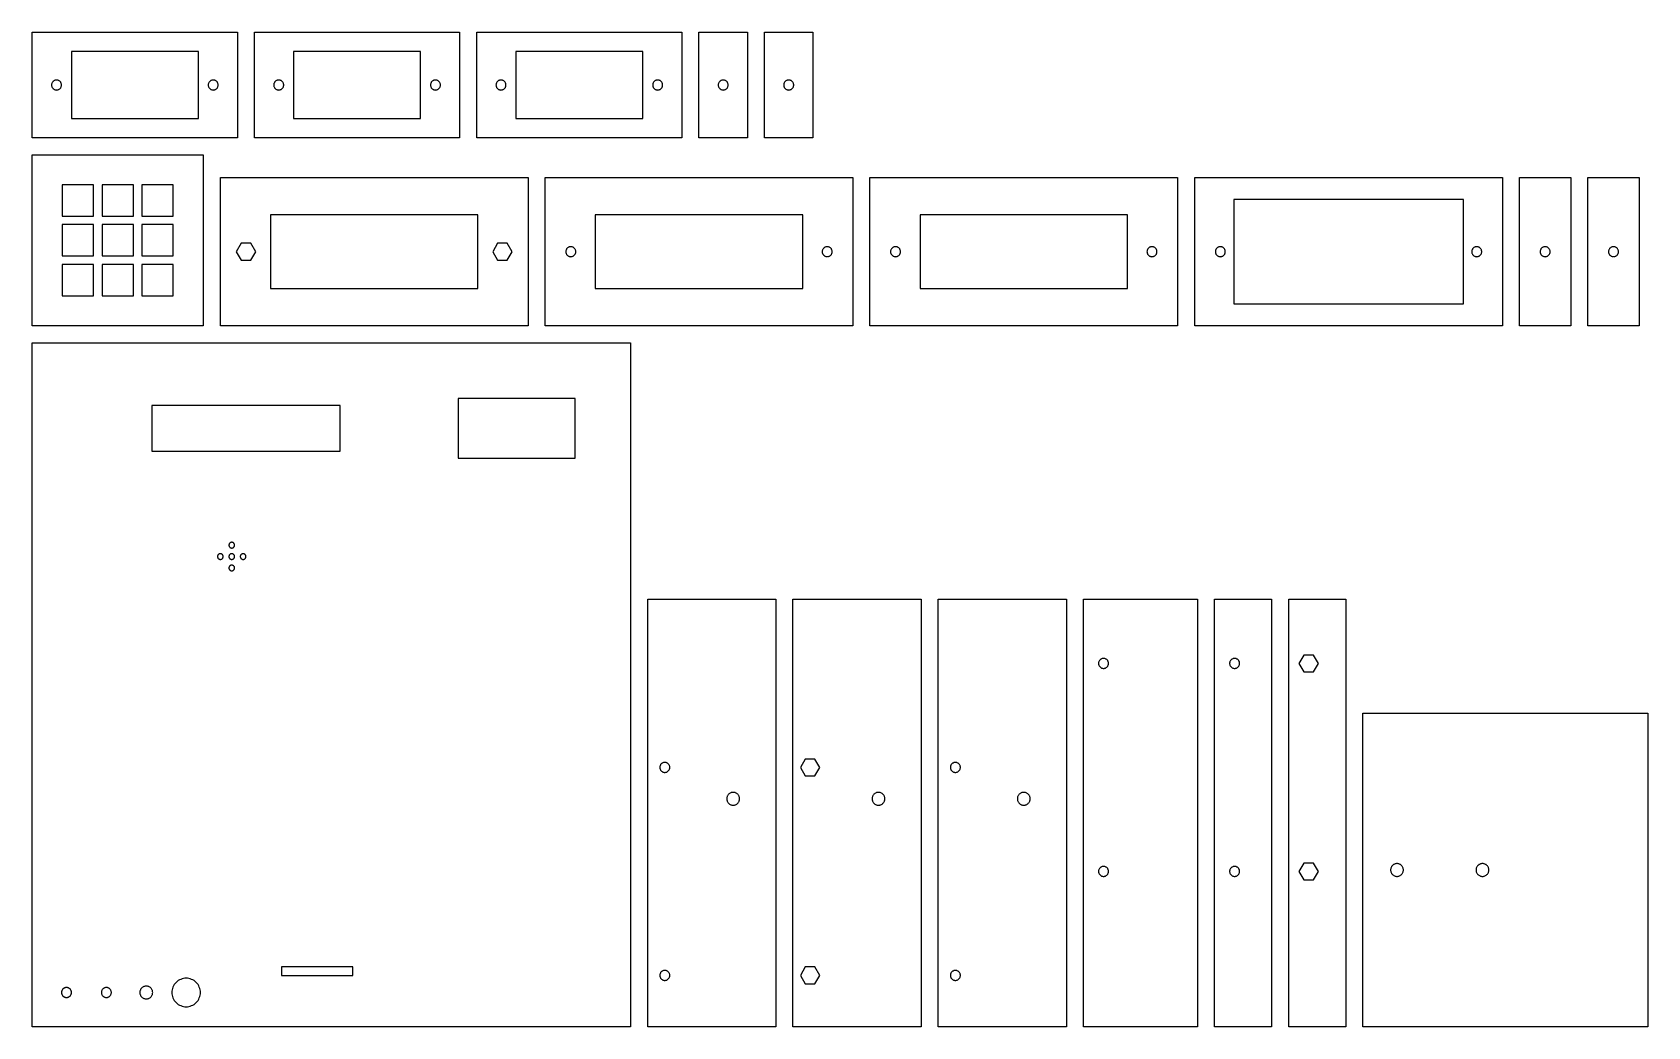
# Model space of a CAD drawing. Header units: millimetres. Extents: x 10 to 886, y 10 to 359.
# Drawn here: x 10 to 577, y 10 to 359 of the extents above; entities that cross this region are included whole.
import ezdxf

# ---------------------------------------------------------------- set-up
doc = ezdxf.new("R2010")
doc.units = ezdxf.units.MM

msp = doc.modelspace()

# ---------------------------------------------------------------- linework, layer by layer
at = {"color": 1}
for points in [[(82, 359), (82, 322), (10, 322), (10, 359), (82, 359)], [(160, 359), (160, 322), (88, 322), (88, 359), (160, 359)], [(238, 359), (238, 322), (166, 322), (166, 359), (238, 359)], [(244, 322), (244, 359), (261, 359), (261, 322), (244, 322)], [(267, 322), (267, 359), (284, 359), (284, 322), (267, 322)], [(23.7, 328.7), (68.3, 328.7), (68.3, 352.3), (23.7, 352.3), (23.7, 328.7)], [(101.7, 328.7), (146.3, 328.7), (146.3, 352.3), (101.7, 352.3), (101.7, 328.7)], [(179.7, 328.7), (224.3, 328.7), (224.3, 352.3), (179.7, 352.3), (179.7, 328.7)], [(20.22, 340.84), (20.17, 341.01), (20.12, 341.17), (20.04, 341.32), (19.96, 341.47), (19.85, 341.61), (19.74, 341.74), (19.61, 341.85), (19.47, 341.96), (19.32, 342.04), (19.17, 342.12), (19.01, 342.17), (18.84, 342.22), (18.67, 342.24), (18.5, 342.25), (18.33, 342.24), (18.16, 342.22), (17.99, 342.17), (17.83, 342.12), (17.68, 342.04), (17.53, 341.96), (17.39, 341.85), (17.26, 341.74), (17.15, 341.61), (17.04, 341.47), (16.96, 341.32), (16.88, 341.17), (16.83, 341.01), (16.78, 340.84), (16.76, 340.67), (16.75, 340.5), (16.76, 340.33), (16.78, 340.16), (16.83, 339.99), (16.88, 339.83), (16.96, 339.68), (17.04, 339.53), (17.15, 339.39), (17.26, 339.26), (17.39, 339.15), (17.53, 339.04), (17.68, 338.96), (17.83, 338.88), (17.99, 338.83), (18.16, 338.78), (18.33, 338.76), (18.5, 338.75), (18.67, 338.76), (18.84, 338.78), (19.01, 338.83), (19.17, 338.88), (19.32, 338.96), (19.47, 339.04), (19.61, 339.15), (19.74, 339.26), (19.85, 339.39), (19.96, 339.53), (20.04, 339.68), (20.12, 339.83), (20.17, 339.99), (20.22, 340.16), (20.24, 340.33), (20.25, 340.5), (20.24, 340.67), (20.22, 340.84)], [(75.24, 340.67), (75.22, 340.84), (75.17, 341.01), (75.12, 341.17), (75.04, 341.32), (74.96, 341.47), (74.85, 341.61), (74.74, 341.74), (74.61, 341.85), (74.47, 341.96), (74.32, 342.04), (74.17, 342.12), (74.01, 342.17), (73.84, 342.22), (73.67, 342.24), (73.5, 342.25), (73.33, 342.24), (73.16, 342.22), (72.99, 342.17), (72.83, 342.12), (72.68, 342.04), (72.53, 341.96), (72.39, 341.85), (72.26, 341.74), (72.15, 341.61), (72.04, 341.47), (71.96, 341.32), (71.88, 341.17), (71.83, 341.01), (71.78, 340.84), (71.76, 340.67), (71.75, 340.5), (71.76, 340.33), (71.78, 340.16), (71.83, 339.99), (71.88, 339.83), (71.96, 339.68), (72.04, 339.53), (72.15, 339.39), (72.26, 339.26), (72.39, 339.15), (72.53, 339.04), (72.68, 338.96), (72.83, 338.88), (72.99, 338.83), (73.16, 338.78), (73.33, 338.76), (73.5, 338.75), (73.67, 338.76), (73.84, 338.78), (74.01, 338.83), (74.17, 338.88), (74.32, 338.96), (74.47, 339.04), (74.61, 339.15), (74.74, 339.26), (74.85, 339.39), (74.96, 339.53), (75.04, 339.68), (75.12, 339.83), (75.17, 339.99), (75.22, 340.16), (75.24, 340.33), (75.25, 340.5), (75.24, 340.67)], [(98.22, 340.84), (98.17, 341.01), (98.12, 341.17), (98.04, 341.32), (97.96, 341.47), (97.85, 341.61), (97.74, 341.74), (97.61, 341.85), (97.47, 341.96), (97.32, 342.04), (97.17, 342.12), (97.01, 342.17), (96.84, 342.22), (96.67, 342.24), (96.5, 342.25), (96.33, 342.24), (96.16, 342.22), (95.99, 342.17), (95.83, 342.12), (95.68, 342.04), (95.53, 341.96), (95.39, 341.85), (95.26, 341.74), (95.15, 341.61), (95.04, 341.47), (94.96, 341.32), (94.88, 341.17), (94.83, 341.01), (94.78, 340.84), (94.76, 340.67), (94.75, 340.5), (94.76, 340.33), (94.78, 340.16), (94.83, 339.99), (94.88, 339.83), (94.96, 339.68), (95.04, 339.53), (95.15, 339.39), (95.26, 339.26), (95.39, 339.15), (95.53, 339.04), (95.68, 338.96), (95.83, 338.88), (95.99, 338.83), (96.16, 338.78), (96.33, 338.76), (96.5, 338.75), (96.67, 338.76), (96.84, 338.78), (97.01, 338.83), (97.17, 338.88), (97.32, 338.96), (97.47, 339.04), (97.61, 339.15), (97.74, 339.26), (97.85, 339.39), (97.96, 339.53), (98.04, 339.68), (98.12, 339.83), (98.17, 339.99), (98.22, 340.16), (98.24, 340.33), (98.25, 340.5), (98.24, 340.67), (98.22, 340.84)], [(153.24, 340.67), (153.22, 340.84), (153.17, 341.01), (153.12, 341.17), (153.04, 341.32), (152.96, 341.47), (152.85, 341.61), (152.74, 341.74), (152.61, 341.85), (152.47, 341.96), (152.32, 342.04), (152.17, 342.12), (152.01, 342.17), (151.84, 342.22), (151.67, 342.24), (151.5, 342.25), (151.33, 342.24), (151.16, 342.22), (150.99, 342.17), (150.83, 342.12), (150.68, 342.04), (150.53, 341.96), (150.39, 341.85), (150.26, 341.74), (150.15, 341.61), (150.04, 341.47), (149.96, 341.32), (149.88, 341.17), (149.83, 341.01), (149.78, 340.84), (149.76, 340.67), (149.75, 340.5), (149.76, 340.33), (149.78, 340.16), (149.83, 339.99), (149.88, 339.83), (149.96, 339.68), (150.04, 339.53), (150.15, 339.39), (150.26, 339.26), (150.39, 339.15), (150.53, 339.04), (150.68, 338.96), (150.83, 338.88), (150.99, 338.83), (151.16, 338.78), (151.33, 338.76), (151.5, 338.75), (151.67, 338.76), (151.84, 338.78), (152.01, 338.83), (152.17, 338.88), (152.32, 338.96), (152.47, 339.04), (152.61, 339.15), (152.74, 339.26), (152.85, 339.39), (152.96, 339.53), (153.04, 339.68), (153.12, 339.83), (153.17, 339.99), (153.22, 340.16), (153.24, 340.33), (153.25, 340.5), (153.24, 340.67)], [(176.22, 340.84), (176.17, 341.01), (176.12, 341.17), (176.04, 341.32), (175.96, 341.47), (175.85, 341.61), (175.74, 341.74), (175.61, 341.85), (175.47, 341.96), (175.32, 342.04), (175.17, 342.12), (175.01, 342.17), (174.84, 342.22), (174.67, 342.24), (174.5, 342.25), (174.33, 342.24), (174.16, 342.22), (173.99, 342.17), (173.83, 342.12), (173.68, 342.04), (173.53, 341.96), (173.39, 341.85), (173.26, 341.74), (173.15, 341.61), (173.04, 341.47), (172.96, 341.32), (172.88, 341.17), (172.83, 341.01), (172.78, 340.84), (172.76, 340.67), (172.75, 340.5), (172.76, 340.33), (172.78, 340.16), (172.83, 339.99), (172.88, 339.83), (172.96, 339.68), (173.04, 339.53), (173.15, 339.39), (173.26, 339.26), (173.39, 339.15), (173.53, 339.04), (173.68, 338.96), (173.83, 338.88), (173.99, 338.83), (174.16, 338.78), (174.33, 338.76), (174.5, 338.75), (174.67, 338.76), (174.84, 338.78), (175.01, 338.83), (175.17, 338.88), (175.32, 338.96), (175.47, 339.04), (175.61, 339.15), (175.74, 339.26), (175.85, 339.39), (175.96, 339.53), (176.04, 339.68), (176.12, 339.83), (176.17, 339.99), (176.22, 340.16), (176.24, 340.33), (176.25, 340.5), (176.24, 340.67), (176.22, 340.84)], [(231.24, 340.67), (231.22, 340.84), (231.17, 341.01), (231.12, 341.17), (231.04, 341.32), (230.96, 341.47), (230.85, 341.61), (230.74, 341.74), (230.61, 341.85), (230.47, 341.96), (230.32, 342.04), (230.17, 342.12), (230.01, 342.17), (229.84, 342.22), (229.67, 342.24), (229.5, 342.25), (229.33, 342.24), (229.16, 342.22), (228.99, 342.17), (228.83, 342.12), (228.68, 342.04), (228.53, 341.96), (228.39, 341.85), (228.26, 341.74), (228.15, 341.61), (228.04, 341.47), (227.96, 341.32), (227.88, 341.17), (227.83, 341.01), (227.78, 340.84), (227.76, 340.67), (227.75, 340.5), (227.76, 340.33), (227.78, 340.16), (227.83, 339.99), (227.88, 339.83), (227.96, 339.68), (228.04, 339.53), (228.15, 339.39), (228.26, 339.26), (228.39, 339.15), (228.53, 339.04), (228.68, 338.96), (228.83, 338.88), (228.99, 338.83), (229.16, 338.78), (229.33, 338.76), (229.5, 338.75), (229.67, 338.76), (229.84, 338.78), (230.01, 338.83), (230.17, 338.88), (230.32, 338.96), (230.47, 339.04), (230.61, 339.15), (230.74, 339.26), (230.85, 339.39), (230.96, 339.53), (231.04, 339.68), (231.12, 339.83), (231.17, 339.99), (231.22, 340.16), (231.24, 340.33), (231.25, 340.5), (231.24, 340.67)], [(254.24, 340.67), (254.22, 340.84), (254.17, 341.01), (254.12, 341.17), (254.04, 341.32), (253.96, 341.47), (253.85, 341.61), (253.74, 341.74), (253.61, 341.85), (253.47, 341.96), (253.32, 342.04), (253.17, 342.12), (253.01, 342.17), (252.84, 342.22), (252.67, 342.24), (252.5, 342.25), (252.33, 342.24), (252.16, 342.22), (251.99, 342.17), (251.83, 342.12), (251.68, 342.04), (251.53, 341.96), (251.39, 341.85), (251.26, 341.74), (251.15, 341.61), (251.04, 341.47), (250.96, 341.32), (250.88, 341.17), (250.83, 341.01), (250.78, 340.84), (250.76, 340.67), (250.75, 340.5), (250.76, 340.33), (250.78, 340.16), (250.83, 339.99), (250.88, 339.83), (250.96, 339.68), (251.04, 339.53), (251.15, 339.39), (251.26, 339.26), (251.39, 339.15), (251.53, 339.04), (251.68, 338.96), (251.83, 338.88), (251.99, 338.83), (252.16, 338.78), (252.33, 338.76), (252.5, 338.75), (252.67, 338.76), (252.84, 338.78), (253.01, 338.83), (253.17, 338.88), (253.32, 338.96), (253.47, 339.04), (253.61, 339.15), (253.74, 339.26), (253.85, 339.39), (253.96, 339.53), (254.04, 339.68), (254.12, 339.83), (254.17, 339.99), (254.22, 340.16), (254.24, 340.33), (254.25, 340.5), (254.24, 340.67)], [(277.24, 340.67), (277.22, 340.84), (277.17, 341.01), (277.12, 341.17), (277.04, 341.32), (276.96, 341.47), (276.85, 341.61), (276.74, 341.74), (276.61, 341.85), (276.47, 341.96), (276.32, 342.04), (276.17, 342.12), (276.01, 342.17), (275.84, 342.22), (275.67, 342.24), (275.5, 342.25), (275.33, 342.24), (275.16, 342.22), (274.99, 342.17), (274.83, 342.12), (274.68, 342.04), (274.53, 341.96), (274.39, 341.85), (274.26, 341.74), (274.15, 341.61), (274.04, 341.47), (273.96, 341.32), (273.88, 341.17), (273.83, 341.01), (273.78, 340.84), (273.76, 340.67), (273.75, 340.5), (273.76, 340.33), (273.78, 340.16), (273.83, 339.99), (273.88, 339.83), (273.96, 339.68), (274.04, 339.53), (274.15, 339.39), (274.26, 339.26), (274.39, 339.15), (274.53, 339.04), (274.68, 338.96), (274.83, 338.88), (274.99, 338.83), (275.16, 338.78), (275.33, 338.76), (275.5, 338.75), (275.67, 338.76), (275.84, 338.78), (276.01, 338.83), (276.17, 338.88), (276.32, 338.96), (276.47, 339.04), (276.61, 339.15), (276.74, 339.26), (276.85, 339.39), (276.96, 339.53), (277.04, 339.68), (277.12, 339.83), (277.17, 339.99), (277.22, 340.16), (277.24, 340.33), (277.25, 340.5), (277.24, 340.67)], [(10, 256), (10, 316), (70, 316), (70, 256), (10, 256)], [(184, 308), (184, 256), (76, 256), (76, 308), (184, 308)], [(298, 308), (298, 256), (190, 256), (190, 308), (298, 308)], [(412, 308), (412, 256), (304, 256), (304, 308), (412, 308)], [(526, 308), (526, 256), (418, 256), (418, 308), (526, 308)], [(532, 256), (532, 308), (550, 308), (550, 256), (532, 256)], [(556, 256), (556, 308), (574, 308), (574, 256), (556, 256)], [(20.5, 294.5), (31.5, 294.5), (31.5, 305.5), (20.5, 305.5), (20.5, 294.5)], [(45.5, 294.5), (45.5, 305.5), (34.5, 305.5), (34.5, 294.5), (45.5, 294.5)], [(59.5, 305.5), (48.5, 305.5), (48.5, 294.5), (59.5, 294.5), (59.5, 305.5)], [(93.6, 269.1), (166.4, 269.1), (166.4, 294.9), (93.6, 294.9), (93.6, 269.1)], [(207.6, 269.1), (280.4, 269.1), (280.4, 294.9), (207.6, 294.9), (207.6, 269.1)], [(321.6, 269.1), (394.4, 269.1), (394.4, 294.9), (321.6, 294.9), (321.6, 269.1)], [(431.7, 263.7), (512.3, 263.7), (512.3, 300.3), (431.7, 300.3), (431.7, 263.7)], [(31.5, 280.5), (31.5, 291.5), (20.5, 291.5), (20.5, 280.5), (31.5, 280.5)], [(45.5, 291.5), (34.5, 291.5), (34.5, 280.5), (45.5, 280.5), (45.5, 291.5)], [(48.5, 291.5), (48.5, 280.5), (59.5, 280.5), (59.5, 291.5), (48.5, 291.5)], [(83.3, 284.95), (81.59, 282), (83.3, 279.05), (86.7, 279.05), (88.41, 282), (86.7, 284.95), (83.3, 284.95)], [(176.7, 284.95), (173.3, 284.95), (171.59, 282), (173.3, 279.05), (176.7, 279.05), (178.41, 282), (176.7, 284.95)], [(200.72, 282.34), (200.67, 282.51), (200.62, 282.67), (200.54, 282.82), (200.46, 282.97), (200.35, 283.11), (200.24, 283.24), (200.11, 283.35), (199.97, 283.46), (199.82, 283.54), (199.67, 283.62), (199.51, 283.67), (199.34, 283.72), (199.17, 283.74), (199, 283.75), (198.83, 283.74), (198.66, 283.72), (198.49, 283.67), (198.33, 283.62), (198.18, 283.54), (198.03, 283.46), (197.89, 283.35), (197.76, 283.24), (197.65, 283.11), (197.54, 282.97), (197.46, 282.82), (197.38, 282.67), (197.33, 282.51), (197.28, 282.34), (197.26, 282.17), (197.25, 282), (197.26, 281.83), (197.28, 281.66), (197.33, 281.49), (197.38, 281.33), (197.46, 281.18), (197.54, 281.03), (197.65, 280.89), (197.76, 280.76), (197.89, 280.65), (198.03, 280.54), (198.18, 280.46), (198.33, 280.38), (198.49, 280.33), (198.66, 280.28), (198.83, 280.26), (199, 280.25), (199.17, 280.26), (199.34, 280.28), (199.51, 280.33), (199.67, 280.38), (199.82, 280.46), (199.97, 280.54), (200.11, 280.65), (200.24, 280.76), (200.35, 280.89), (200.46, 281.03), (200.54, 281.18), (200.62, 281.33), (200.67, 281.49), (200.72, 281.66), (200.74, 281.83), (200.75, 282), (200.74, 282.17), (200.72, 282.34)], [(290.74, 282.17), (290.72, 282.34), (290.67, 282.51), (290.62, 282.67), (290.54, 282.82), (290.46, 282.97), (290.35, 283.11), (290.24, 283.24), (290.11, 283.35), (289.97, 283.46), (289.82, 283.54), (289.67, 283.62), (289.51, 283.67), (289.34, 283.72), (289.17, 283.74), (289, 283.75), (288.83, 283.74), (288.66, 283.72), (288.49, 283.67), (288.33, 283.62), (288.18, 283.54), (288.03, 283.46), (287.89, 283.35), (287.76, 283.24), (287.65, 283.11), (287.54, 282.97), (287.46, 282.82), (287.38, 282.67), (287.33, 282.51), (287.28, 282.34), (287.26, 282.17), (287.25, 282), (287.26, 281.83), (287.28, 281.66), (287.33, 281.49), (287.38, 281.33), (287.46, 281.18), (287.54, 281.03), (287.65, 280.89), (287.76, 280.76), (287.89, 280.65), (288.03, 280.54), (288.18, 280.46), (288.33, 280.38), (288.49, 280.33), (288.66, 280.28), (288.83, 280.26), (289, 280.25), (289.17, 280.26), (289.34, 280.28), (289.51, 280.33), (289.67, 280.38), (289.82, 280.46), (289.97, 280.54), (290.11, 280.65), (290.24, 280.76), (290.35, 280.89), (290.46, 281.03), (290.54, 281.18), (290.62, 281.33), (290.67, 281.49), (290.72, 281.66), (290.74, 281.83), (290.75, 282), (290.74, 282.17)], [(314.72, 282.34), (314.67, 282.51), (314.62, 282.67), (314.54, 282.82), (314.46, 282.97), (314.35, 283.11), (314.24, 283.24), (314.11, 283.35), (313.97, 283.46), (313.82, 283.54), (313.67, 283.62), (313.51, 283.67), (313.34, 283.72), (313.17, 283.74), (313, 283.75), (312.83, 283.74), (312.66, 283.72), (312.49, 283.67), (312.33, 283.62), (312.18, 283.54), (312.03, 283.46), (311.89, 283.35), (311.76, 283.24), (311.65, 283.11), (311.54, 282.97), (311.46, 282.82), (311.38, 282.67), (311.33, 282.51), (311.28, 282.34), (311.26, 282.17), (311.25, 282), (311.26, 281.83), (311.28, 281.66), (311.33, 281.49), (311.38, 281.33), (311.46, 281.18), (311.54, 281.03), (311.65, 280.89), (311.76, 280.76), (311.89, 280.65), (312.03, 280.54), (312.18, 280.46), (312.33, 280.38), (312.49, 280.33), (312.66, 280.28), (312.83, 280.26), (313, 280.25), (313.17, 280.26), (313.34, 280.28), (313.51, 280.33), (313.67, 280.38), (313.82, 280.46), (313.97, 280.54), (314.11, 280.65), (314.24, 280.76), (314.35, 280.89), (314.46, 281.03), (314.54, 281.18), (314.62, 281.33), (314.67, 281.49), (314.72, 281.66), (314.74, 281.83), (314.75, 282), (314.74, 282.17), (314.72, 282.34)], [(404.74, 282.17), (404.72, 282.34), (404.67, 282.51), (404.62, 282.67), (404.54, 282.82), (404.46, 282.97), (404.35, 283.11), (404.24, 283.24), (404.11, 283.35), (403.97, 283.46), (403.82, 283.54), (403.67, 283.62), (403.51, 283.67), (403.34, 283.72), (403.17, 283.74), (403, 283.75), (402.83, 283.74), (402.66, 283.72), (402.49, 283.67), (402.33, 283.62), (402.18, 283.54), (402.03, 283.46), (401.89, 283.35), (401.76, 283.24), (401.65, 283.11), (401.54, 282.97), (401.46, 282.82), (401.38, 282.67), (401.33, 282.51), (401.28, 282.34), (401.26, 282.17), (401.25, 282), (401.26, 281.83), (401.28, 281.66), (401.33, 281.49), (401.38, 281.33), (401.46, 281.18), (401.54, 281.03), (401.65, 280.89), (401.76, 280.76), (401.89, 280.65), (402.03, 280.54), (402.18, 280.46), (402.33, 280.38), (402.49, 280.33), (402.66, 280.28), (402.83, 280.26), (403, 280.25), (403.17, 280.26), (403.34, 280.28), (403.51, 280.33), (403.67, 280.38), (403.82, 280.46), (403.97, 280.54), (404.11, 280.65), (404.24, 280.76), (404.35, 280.89), (404.46, 281.03), (404.54, 281.18), (404.62, 281.33), (404.67, 281.49), (404.72, 281.66), (404.74, 281.83), (404.75, 282), (404.74, 282.17)], [(428.72, 282.34), (428.67, 282.51), (428.62, 282.67), (428.54, 282.82), (428.46, 282.97), (428.35, 283.11), (428.24, 283.24), (428.11, 283.35), (427.97, 283.46), (427.82, 283.54), (427.67, 283.62), (427.51, 283.67), (427.34, 283.72), (427.17, 283.74), (427, 283.75), (426.83, 283.74), (426.66, 283.72), (426.49, 283.67), (426.33, 283.62), (426.18, 283.54), (426.03, 283.46), (425.89, 283.35), (425.76, 283.24), (425.65, 283.11), (425.54, 282.97), (425.46, 282.82), (425.38, 282.67), (425.33, 282.51), (425.28, 282.34), (425.26, 282.17), (425.25, 282), (425.26, 281.83), (425.28, 281.66), (425.33, 281.49), (425.38, 281.33), (425.46, 281.18), (425.54, 281.03), (425.65, 280.89), (425.76, 280.76), (425.89, 280.65), (426.03, 280.54), (426.18, 280.46), (426.33, 280.38), (426.49, 280.33), (426.66, 280.28), (426.83, 280.26), (427, 280.25), (427.17, 280.26), (427.34, 280.28), (427.51, 280.33), (427.67, 280.38), (427.82, 280.46), (427.97, 280.54), (428.11, 280.65), (428.24, 280.76), (428.35, 280.89), (428.46, 281.03), (428.54, 281.18), (428.62, 281.33), (428.67, 281.49), (428.72, 281.66), (428.74, 281.83), (428.75, 282), (428.74, 282.17), (428.72, 282.34)], [(518.74, 282.17), (518.72, 282.34), (518.67, 282.51), (518.62, 282.67), (518.54, 282.82), (518.46, 282.97), (518.35, 283.11), (518.24, 283.24), (518.11, 283.35), (517.97, 283.46), (517.82, 283.54), (517.67, 283.62), (517.51, 283.67), (517.34, 283.72), (517.17, 283.74), (517, 283.75), (516.83, 283.74), (516.66, 283.72), (516.49, 283.67), (516.33, 283.62), (516.18, 283.54), (516.03, 283.46), (515.89, 283.35), (515.76, 283.24), (515.65, 283.11), (515.54, 282.97), (515.46, 282.82), (515.38, 282.67), (515.33, 282.51), (515.28, 282.34), (515.26, 282.17), (515.25, 282), (515.26, 281.83), (515.28, 281.66), (515.33, 281.49), (515.38, 281.33), (515.46, 281.18), (515.54, 281.03), (515.65, 280.89), (515.76, 280.76), (515.89, 280.65), (516.03, 280.54), (516.18, 280.46), (516.33, 280.38), (516.49, 280.33), (516.66, 280.28), (516.83, 280.26), (517, 280.25), (517.17, 280.26), (517.34, 280.28), (517.51, 280.33), (517.67, 280.38), (517.82, 280.46), (517.97, 280.54), (518.11, 280.65), (518.24, 280.76), (518.35, 280.89), (518.46, 281.03), (518.54, 281.18), (518.62, 281.33), (518.67, 281.49), (518.72, 281.66), (518.74, 281.83), (518.75, 282), (518.74, 282.17)], [(542.74, 282.17), (542.72, 282.34), (542.67, 282.51), (542.62, 282.67), (542.54, 282.82), (542.46, 282.97), (542.35, 283.11), (542.24, 283.24), (542.11, 283.35), (541.97, 283.46), (541.82, 283.54), (541.67, 283.62), (541.51, 283.67), (541.34, 283.72), (541.17, 283.74), (541, 283.75), (540.83, 283.74), (540.66, 283.72), (540.49, 283.67), (540.33, 283.62), (540.18, 283.54), (540.03, 283.46), (539.89, 283.35), (539.76, 283.24), (539.65, 283.11), (539.54, 282.97), (539.46, 282.82), (539.38, 282.67), (539.33, 282.51), (539.28, 282.34), (539.26, 282.17), (539.25, 282), (539.26, 281.83), (539.28, 281.66), (539.33, 281.49), (539.38, 281.33), (539.46, 281.18), (539.54, 281.03), (539.65, 280.89), (539.76, 280.76), (539.89, 280.65), (540.03, 280.54), (540.18, 280.46), (540.33, 280.38), (540.49, 280.33), (540.66, 280.28), (540.83, 280.26), (541, 280.25), (541.17, 280.26), (541.34, 280.28), (541.51, 280.33), (541.67, 280.38), (541.82, 280.46), (541.97, 280.54), (542.11, 280.65), (542.24, 280.76), (542.35, 280.89), (542.46, 281.03), (542.54, 281.18), (542.62, 281.33), (542.67, 281.49), (542.72, 281.66), (542.74, 281.83), (542.75, 282), (542.74, 282.17)], [(566.74, 282.17), (566.72, 282.34), (566.67, 282.51), (566.62, 282.67), (566.54, 282.82), (566.46, 282.97), (566.35, 283.11), (566.24, 283.24), (566.11, 283.35), (565.97, 283.46), (565.82, 283.54), (565.67, 283.62), (565.51, 283.67), (565.34, 283.72), (565.17, 283.74), (565, 283.75), (564.83, 283.74), (564.66, 283.72), (564.49, 283.67), (564.33, 283.62), (564.18, 283.54), (564.03, 283.46), (563.89, 283.35), (563.76, 283.24), (563.65, 283.11), (563.54, 282.97), (563.46, 282.82), (563.38, 282.67), (563.33, 282.51), (563.28, 282.34), (563.26, 282.17), (563.25, 282), (563.26, 281.83), (563.28, 281.66), (563.33, 281.49), (563.38, 281.33), (563.46, 281.18), (563.54, 281.03), (563.65, 280.89), (563.76, 280.76), (563.89, 280.65), (564.03, 280.54), (564.18, 280.46), (564.33, 280.38), (564.49, 280.33), (564.66, 280.28), (564.83, 280.26), (565, 280.25), (565.17, 280.26), (565.34, 280.28), (565.51, 280.33), (565.67, 280.38), (565.82, 280.46), (565.97, 280.54), (566.11, 280.65), (566.24, 280.76), (566.35, 280.89), (566.46, 281.03), (566.54, 281.18), (566.62, 281.33), (566.67, 281.49), (566.72, 281.66), (566.74, 281.83), (566.75, 282), (566.74, 282.17)], [(31.5, 277.5), (20.5, 277.5), (20.5, 266.5), (31.5, 266.5), (31.5, 277.5)], [(34.5, 277.5), (34.5, 266.5), (45.5, 266.5), (45.5, 277.5), (34.5, 277.5)], [(48.5, 266.5), (59.5, 266.5), (59.5, 277.5), (48.5, 277.5), (48.5, 266.5)], [(220, 10), (10, 10), (10, 250), (220, 250), (220, 10)], [(118, 212), (118, 228), (52, 228), (52, 212), (118, 212)], [(159.5, 209.5), (200.5, 209.5), (200.5, 230.5), (159.5, 230.5), (159.5, 209.5)], [(76.77, 175.63), (76.71, 175.71), (76.63, 175.77), (76.56, 175.83), (76.47, 175.88), (76.38, 175.92), (76.29, 175.96), (76.2, 175.98), (76.1, 176), (76, 176), (75.9, 176), (75.8, 175.98), (75.71, 175.96), (75.62, 175.92), (75.53, 175.88), (75.44, 175.83), (75.37, 175.77), (75.29, 175.71), (75.23, 175.63), (75.17, 175.56), (75.12, 175.47), (75.08, 175.38), (75.04, 175.29), (75.02, 175.2), (75, 175.1), (75, 175), (75, 174.9), (75.02, 174.8), (75.04, 174.71), (75.08, 174.62), (75.12, 174.53), (75.17, 174.44), (75.23, 174.37), (75.29, 174.29), (75.37, 174.23), (75.44, 174.17), (75.53, 174.12), (75.62, 174.08), (75.71, 174.04), (75.8, 174.02), (75.9, 174), (76, 174), (76.1, 174), (76.2, 174.02), (76.29, 174.04), (76.38, 174.08), (76.47, 174.12), (76.56, 174.17), (76.63, 174.23), (76.71, 174.29), (76.77, 174.37), (76.83, 174.44), (76.88, 174.53), (76.92, 174.62), (76.96, 174.71), (76.98, 174.8), (77, 174.9), (77, 175), (77, 175.1), (76.98, 175.2), (76.96, 175.29), (76.92, 175.38), (76.88, 175.47), (76.83, 175.56), (76.77, 175.63)], [(80.83, 179.56), (80.77, 179.63), (80.71, 179.71), (80.63, 179.77), (80.56, 179.83), (80.47, 179.88), (80.38, 179.92), (80.29, 179.96), (80.2, 179.98), (80.1, 180), (80, 180), (79.9, 180), (79.8, 179.98), (79.71, 179.96), (79.62, 179.92), (79.53, 179.88), (79.44, 179.83), (79.37, 179.77), (79.29, 179.71), (79.23, 179.63), (79.17, 179.56), (79.12, 179.47), (79.08, 179.38), (79.04, 179.29), (79.02, 179.2), (79, 179.1), (79, 179), (79, 178.9), (79.02, 178.8), (79.04, 178.71), (79.08, 178.62), (79.12, 178.53), (79.17, 178.44), (79.23, 178.37), (79.29, 178.29), (79.37, 178.23), (79.44, 178.17), (79.53, 178.12), (79.62, 178.08), (79.71, 178.04), (79.8, 178.02), (79.9, 178), (80, 178), (80.1, 178), (80.2, 178.02), (80.29, 178.04), (80.38, 178.08), (80.47, 178.12), (80.56, 178.17), (80.63, 178.23), (80.71, 178.29), (80.77, 178.37), (80.83, 178.44), (80.88, 178.53), (80.92, 178.62), (80.96, 178.71), (80.98, 178.8), (81, 178.9), (81, 179), (81, 179.1), (80.98, 179.2), (80.96, 179.29), (80.92, 179.38), (80.88, 179.47), (80.83, 179.56)], [(80.63, 175.77), (80.56, 175.83), (80.47, 175.88), (80.38, 175.92), (80.29, 175.96), (80.2, 175.98), (80.1, 176), (80, 176), (79.9, 176), (79.8, 175.98), (79.71, 175.96), (79.62, 175.92), (79.53, 175.88), (79.44, 175.83), (79.37, 175.77), (79.29, 175.71), (79.23, 175.63), (79.17, 175.56), (79.12, 175.47), (79.08, 175.38), (79.04, 175.29), (79.02, 175.2), (79, 175.1), (79, 175), (79, 174.9), (79.02, 174.8), (79.04, 174.71), (79.08, 174.62), (79.12, 174.53), (79.17, 174.44), (79.23, 174.37), (79.29, 174.29), (79.37, 174.23), (79.44, 174.17), (79.53, 174.12), (79.62, 174.08), (79.71, 174.04), (79.8, 174.02), (79.9, 174), (80, 174), (80.1, 174), (80.2, 174.02), (80.29, 174.04), (80.38, 174.08), (80.47, 174.12), (80.56, 174.17), (80.63, 174.23), (80.71, 174.29), (80.77, 174.37), (80.83, 174.44), (80.88, 174.53), (80.92, 174.62), (80.96, 174.71), (80.98, 174.8), (81, 174.9), (81, 175), (81, 175.1), (80.98, 175.2), (80.96, 175.29), (80.92, 175.38), (80.88, 175.47), (80.83, 175.56), (80.77, 175.63), (80.71, 175.71), (80.63, 175.77)], [(84.71, 175.71), (84.63, 175.77), (84.56, 175.83), (84.47, 175.88), (84.38, 175.92), (84.29, 175.96), (84.2, 175.98), (84.1, 176), (84, 176), (83.9, 176), (83.8, 175.98), (83.71, 175.96), (83.62, 175.92), (83.53, 175.88), (83.44, 175.83), (83.37, 175.77), (83.29, 175.71), (83.23, 175.63), (83.17, 175.56), (83.12, 175.47), (83.08, 175.38), (83.04, 175.29), (83.02, 175.2), (83, 175.1), (83, 175), (83, 174.9), (83.02, 174.8), (83.04, 174.71), (83.08, 174.62), (83.12, 174.53), (83.17, 174.44), (83.23, 174.37), (83.29, 174.29), (83.37, 174.23), (83.44, 174.17), (83.53, 174.12), (83.62, 174.08), (83.71, 174.04), (83.8, 174.02), (83.9, 174), (84, 174), (84.1, 174), (84.2, 174.02), (84.29, 174.04), (84.38, 174.08), (84.47, 174.12), (84.56, 174.17), (84.63, 174.23), (84.71, 174.29), (84.77, 174.37), (84.83, 174.44), (84.88, 174.53), (84.92, 174.62), (84.96, 174.71), (84.98, 174.8), (85, 174.9), (85, 175), (85, 175.1), (84.98, 175.2), (84.96, 175.29), (84.92, 175.38), (84.88, 175.47), (84.83, 175.56), (84.77, 175.63), (84.71, 175.71)], [(80.88, 171.47), (80.83, 171.56), (80.77, 171.63), (80.71, 171.71), (80.63, 171.77), (80.56, 171.83), (80.47, 171.88), (80.38, 171.92), (80.29, 171.96), (80.2, 171.98), (80.1, 172), (80, 172), (79.9, 172), (79.8, 171.98), (79.71, 171.96), (79.62, 171.92), (79.53, 171.88), (79.44, 171.83), (79.37, 171.77), (79.29, 171.71), (79.23, 171.63), (79.17, 171.56), (79.12, 171.47), (79.08, 171.38), (79.04, 171.29), (79.02, 171.2), (79, 171.1), (79, 171), (79, 170.9), (79.02, 170.8), (79.04, 170.71), (79.08, 170.62), (79.12, 170.53), (79.17, 170.44), (79.23, 170.37), (79.29, 170.29), (79.37, 170.23), (79.44, 170.17), (79.53, 170.12), (79.62, 170.08), (79.71, 170.04), (79.8, 170.02), (79.9, 170), (80, 170), (80.1, 170), (80.2, 170.02), (80.29, 170.04), (80.38, 170.08), (80.47, 170.12), (80.56, 170.17), (80.63, 170.23), (80.71, 170.29), (80.77, 170.37), (80.83, 170.44), (80.88, 170.53), (80.92, 170.62), (80.96, 170.71), (80.98, 170.8), (81, 170.9), (81, 171), (81, 171.1), (80.98, 171.2), (80.96, 171.29), (80.92, 171.38), (80.88, 171.47)], [(271, 160), (271, 10), (226, 10), (226, 160), (271, 160)], [(322, 160), (322, 10), (277, 10), (277, 160), (322, 160)], [(373, 160), (373, 10), (328, 10), (328, 160), (373, 160)], [(379, 160), (419, 160), (419, 10), (379, 10), (379, 160)], [(425, 160), (445, 160), (445, 10), (425, 10), (425, 160)], [(451, 160), (471, 160), (471, 10), (451, 10), (451, 160)], [(387.74, 137.67), (387.72, 137.84), (387.67, 138.01), (387.62, 138.17), (387.54, 138.32), (387.46, 138.47), (387.35, 138.61), (387.24, 138.74), (387.11, 138.85), (386.97, 138.96), (386.82, 139.04), (386.67, 139.12), (386.51, 139.17), (386.34, 139.22), (386.17, 139.24), (386, 139.25), (385.83, 139.24), (385.66, 139.22), (385.49, 139.17), (385.33, 139.12), (385.18, 139.04), (385.03, 138.96), (384.89, 138.85), (384.76, 138.74), (384.65, 138.61), (384.54, 138.47), (384.46, 138.32), (384.38, 138.17), (384.33, 138.01), (384.28, 137.84), (384.26, 137.67), (384.25, 137.5), (384.26, 137.33), (384.28, 137.16), (384.33, 136.99), (384.38, 136.83), (384.46, 136.68), (384.54, 136.53), (384.65, 136.39), (384.76, 136.26), (384.89, 136.15), (385.03, 136.04), (385.18, 135.96), (385.33, 135.88), (385.49, 135.83), (385.66, 135.78), (385.83, 135.76), (386, 135.75), (386.17, 135.76), (386.34, 135.78), (386.51, 135.83), (386.67, 135.88), (386.82, 135.96), (386.97, 136.04), (387.11, 136.15), (387.24, 136.26), (387.35, 136.39), (387.46, 136.53), (387.54, 136.68), (387.62, 136.83), (387.67, 136.99), (387.72, 137.16), (387.74, 137.33), (387.75, 137.5), (387.74, 137.67)], [(433.74, 137.67), (433.72, 137.84), (433.67, 138.01), (433.62, 138.17), (433.54, 138.32), (433.46, 138.47), (433.35, 138.61), (433.24, 138.74), (433.11, 138.85), (432.97, 138.96), (432.82, 139.04), (432.67, 139.12), (432.51, 139.17), (432.34, 139.22), (432.17, 139.24), (432, 139.25), (431.83, 139.24), (431.66, 139.22), (431.49, 139.17), (431.33, 139.12), (431.18, 139.04), (431.03, 138.96), (430.89, 138.85), (430.76, 138.74), (430.65, 138.61), (430.54, 138.47), (430.46, 138.32), (430.38, 138.17), (430.33, 138.01), (430.28, 137.84), (430.26, 137.67), (430.25, 137.5), (430.26, 137.33), (430.28, 137.16), (430.33, 136.99), (430.38, 136.83), (430.46, 136.68), (430.54, 136.53), (430.65, 136.39), (430.76, 136.26), (430.89, 136.15), (431.03, 136.04), (431.18, 135.96), (431.33, 135.88), (431.49, 135.83), (431.66, 135.78), (431.83, 135.76), (432, 135.75), (432.17, 135.76), (432.34, 135.78), (432.51, 135.83), (432.67, 135.88), (432.82, 135.96), (432.97, 136.04), (433.11, 136.15), (433.24, 136.26), (433.35, 136.39), (433.46, 136.53), (433.54, 136.68), (433.62, 136.83), (433.67, 136.99), (433.72, 137.16), (433.74, 137.33), (433.75, 137.5), (433.74, 137.67)], [(459.7, 140.45), (456.3, 140.45), (454.59, 137.5), (456.3, 134.55), (459.7, 134.55), (461.41, 137.5), (459.7, 140.45)], [(477, 120), (577, 120), (577, 10), (477, 10), (477, 120)], [(233.72, 101.34), (233.67, 101.51), (233.62, 101.67), (233.54, 101.82), (233.46, 101.97), (233.35, 102.11), (233.24, 102.24), (233.11, 102.35), (232.97, 102.46), (232.82, 102.54), (232.67, 102.62), (232.51, 102.67), (232.34, 102.72), (232.17, 102.74), (232, 102.75), (231.83, 102.74), (231.66, 102.72), (231.49, 102.67), (231.33, 102.62), (231.18, 102.54), (231.03, 102.46), (230.89, 102.35), (230.76, 102.24), (230.65, 102.11), (230.54, 101.97), (230.46, 101.82), (230.38, 101.67), (230.33, 101.51), (230.28, 101.34), (230.26, 101.17), (230.25, 101), (230.26, 100.83), (230.28, 100.66), (230.33, 100.49), (230.38, 100.33), (230.46, 100.18), (230.54, 100.03), (230.65, 99.89), (230.76, 99.76), (230.89, 99.65), (231.03, 99.54), (231.18, 99.46), (231.33, 99.38), (231.49, 99.33), (231.66, 99.28), (231.83, 99.26), (232, 99.25), (232.17, 99.26), (232.34, 99.28), (232.51, 99.33), (232.67, 99.38), (232.82, 99.46), (232.97, 99.54), (233.11, 99.65), (233.24, 99.76), (233.35, 99.89), (233.46, 100.03), (233.54, 100.18), (233.62, 100.33), (233.67, 100.49), (233.72, 100.66), (233.74, 100.83), (233.75, 101), (233.74, 101.17), (233.72, 101.34)], [(281.3, 103.95), (279.59, 101), (281.3, 98.05), (284.7, 98.05), (286.41, 101), (284.7, 103.95), (281.3, 103.95)], [(335.72, 101.34), (335.67, 101.51), (335.62, 101.67), (335.54, 101.82), (335.46, 101.97), (335.35, 102.11), (335.24, 102.24), (335.11, 102.35), (334.97, 102.46), (334.82, 102.54), (334.67, 102.62), (334.51, 102.67), (334.34, 102.72), (334.17, 102.74), (334, 102.75), (333.83, 102.74), (333.66, 102.72), (333.49, 102.67), (333.33, 102.62), (333.18, 102.54), (333.03, 102.46), (332.89, 102.35), (332.76, 102.24), (332.65, 102.11), (332.54, 101.97), (332.46, 101.82), (332.38, 101.67), (332.33, 101.51), (332.28, 101.34), (332.26, 101.17), (332.25, 101), (332.26, 100.83), (332.28, 100.66), (332.33, 100.49), (332.38, 100.33), (332.46, 100.18), (332.54, 100.03), (332.65, 99.89), (332.76, 99.76), (332.89, 99.65), (333.03, 99.54), (333.18, 99.46), (333.33, 99.38), (333.49, 99.33), (333.66, 99.28), (333.83, 99.26), (334, 99.25), (334.17, 99.26), (334.34, 99.28), (334.51, 99.33), (334.67, 99.38), (334.82, 99.46), (334.97, 99.54), (335.11, 99.65), (335.24, 99.76), (335.35, 99.89), (335.46, 100.03), (335.54, 100.18), (335.62, 100.33), (335.67, 100.49), (335.72, 100.66), (335.74, 100.83), (335.75, 101), (335.74, 101.17), (335.72, 101.34)], [(258.24, 90.22), (258.21, 90.44), (258.15, 90.65), (258.08, 90.86), (257.98, 91.06), (257.87, 91.25), (257.74, 91.43), (257.59, 91.59), (257.43, 91.74), (257.25, 91.87), (257.06, 91.98), (256.86, 92.08), (256.65, 92.15), (256.44, 92.21), (256.22, 92.24), (256, 92.25), (255.78, 92.24), (255.56, 92.21), (255.35, 92.15), (255.14, 92.08), (254.94, 91.98), (254.75, 91.87), (254.57, 91.74), (254.41, 91.59), (254.26, 91.43), (254.13, 91.25), (254.02, 91.06), (253.92, 90.86), (253.85, 90.65), (253.79, 90.44), (253.76, 90.22), (253.75, 90), (253.76, 89.78), (253.79, 89.56), (253.85, 89.35), (253.92, 89.14), (254.02, 88.94), (254.13, 88.75), (254.26, 88.57), (254.41, 88.41), (254.57, 88.26), (254.75, 88.13), (254.94, 88.02), (255.14, 87.92), (255.35, 87.85), (255.56, 87.79), (255.78, 87.76), (256, 87.75), (256.22, 87.76), (256.44, 87.79), (256.65, 87.85), (256.86, 87.92), (257.06, 88.02), (257.25, 88.13), (257.43, 88.26), (257.59, 88.41), (257.74, 88.57), (257.87, 88.75), (257.98, 88.94), (258.08, 89.14), (258.15, 89.35), (258.21, 89.56), (258.24, 89.78), (258.25, 90), (258.24, 90.22)], [(309.24, 90.22), (309.21, 90.44), (309.15, 90.65), (309.08, 90.86), (308.98, 91.06), (308.87, 91.25), (308.74, 91.43), (308.59, 91.59), (308.43, 91.74), (308.25, 91.87), (308.06, 91.98), (307.86, 92.08), (307.65, 92.15), (307.44, 92.21), (307.22, 92.24), (307, 92.25), (306.78, 92.24), (306.56, 92.21), (306.35, 92.15), (306.14, 92.08), (305.94, 91.98), (305.75, 91.87), (305.57, 91.74), (305.41, 91.59), (305.26, 91.43), (305.13, 91.25), (305.02, 91.06), (304.92, 90.86), (304.85, 90.65), (304.79, 90.44), (304.76, 90.22), (304.75, 90), (304.76, 89.78), (304.79, 89.56), (304.85, 89.35), (304.92, 89.14), (305.02, 88.94), (305.13, 88.75), (305.26, 88.57), (305.41, 88.41), (305.57, 88.26), (305.75, 88.13), (305.94, 88.02), (306.14, 87.92), (306.35, 87.85), (306.56, 87.79), (306.78, 87.76), (307, 87.75), (307.22, 87.76), (307.44, 87.79), (307.65, 87.85), (307.86, 87.92), (308.06, 88.02), (308.25, 88.13), (308.43, 88.26), (308.59, 88.41), (308.74, 88.57), (308.87, 88.75), (308.98, 88.94), (309.08, 89.14), (309.15, 89.35), (309.21, 89.56), (309.24, 89.78), (309.25, 90), (309.24, 90.22)], [(360.24, 90.22), (360.21, 90.44), (360.15, 90.65), (360.08, 90.86), (359.98, 91.06), (359.87, 91.25), (359.74, 91.43), (359.59, 91.59), (359.43, 91.74), (359.25, 91.87), (359.06, 91.98), (358.86, 92.08), (358.65, 92.15), (358.44, 92.21), (358.22, 92.24), (358, 92.25), (357.78, 92.24), (357.56, 92.21), (357.35, 92.15), (357.14, 92.08), (356.94, 91.98), (356.75, 91.87), (356.57, 91.74), (356.41, 91.59), (356.26, 91.43), (356.13, 91.25), (356.02, 91.06), (355.92, 90.86), (355.85, 90.65), (355.79, 90.44), (355.76, 90.22), (355.75, 90), (355.76, 89.78), (355.79, 89.56), (355.85, 89.35), (355.92, 89.14), (356.02, 88.94), (356.13, 88.75), (356.26, 88.57), (356.41, 88.41), (356.57, 88.26), (356.75, 88.13), (356.94, 88.02), (357.14, 87.92), (357.35, 87.85), (357.56, 87.79), (357.78, 87.76), (358, 87.75), (358.22, 87.76), (358.44, 87.79), (358.65, 87.85), (358.86, 87.92), (359.06, 88.02), (359.25, 88.13), (359.43, 88.26), (359.59, 88.41), (359.74, 88.57), (359.87, 88.75), (359.98, 88.94), (360.08, 89.14), (360.15, 89.35), (360.21, 89.56), (360.24, 89.78), (360.25, 90), (360.24, 90.22)], [(387.72, 64.84), (387.67, 65.01), (387.62, 65.17), (387.54, 65.32), (387.46, 65.47), (387.35, 65.61), (387.24, 65.74), (387.11, 65.85), (386.97, 65.96), (386.82, 66.04), (386.67, 66.12), (386.51, 66.17), (386.34, 66.22), (386.17, 66.24), (386, 66.25), (385.83, 66.24), (385.66, 66.22), (385.49, 66.17), (385.33, 66.12), (385.18, 66.04), (385.03, 65.96), (384.89, 65.85), (384.76, 65.74), (384.65, 65.61), (384.54, 65.47), (384.46, 65.32), (384.38, 65.17), (384.33, 65.01), (384.28, 64.84), (384.26, 64.67), (384.25, 64.5), (384.26, 64.33), (384.28, 64.16), (384.33, 63.99), (384.38, 63.83), (384.46, 63.68), (384.54, 63.53), (384.65, 63.39), (384.76, 63.26), (384.89, 63.15), (385.03, 63.04), (385.18, 62.96), (385.33, 62.88), (385.49, 62.83), (385.66, 62.78), (385.83, 62.76), (386, 62.75), (386.17, 62.76), (386.34, 62.78), (386.51, 62.83), (386.67, 62.88), (386.82, 62.96), (386.97, 63.04), (387.11, 63.15), (387.24, 63.26), (387.35, 63.39), (387.46, 63.53), (387.54, 63.68), (387.62, 63.83), (387.67, 63.99), (387.72, 64.16), (387.74, 64.33), (387.75, 64.5), (387.74, 64.67), (387.72, 64.84)], [(433.72, 64.84), (433.67, 65.01), (433.62, 65.17), (433.54, 65.32), (433.46, 65.47), (433.35, 65.61), (433.24, 65.74), (433.11, 65.85), (432.97, 65.96), (432.82, 66.04), (432.67, 66.12), (432.51, 66.17), (432.34, 66.22), (432.17, 66.24), (432, 66.25), (431.83, 66.24), (431.66, 66.22), (431.49, 66.17), (431.33, 66.12), (431.18, 66.04), (431.03, 65.96), (430.89, 65.85), (430.76, 65.74), (430.65, 65.61), (430.54, 65.47), (430.46, 65.32), (430.38, 65.17), (430.33, 65.01), (430.28, 64.84), (430.26, 64.67), (430.25, 64.5), (430.26, 64.33), (430.28, 64.16), (430.33, 63.99), (430.38, 63.83), (430.46, 63.68), (430.54, 63.53), (430.65, 63.39), (430.76, 63.26), (430.89, 63.15), (431.03, 63.04), (431.18, 62.96), (431.33, 62.88), (431.49, 62.83), (431.66, 62.78), (431.83, 62.76), (432, 62.75), (432.17, 62.76), (432.34, 62.78), (432.51, 62.83), (432.67, 62.88), (432.82, 62.96), (432.97, 63.04), (433.11, 63.15), (433.24, 63.26), (433.35, 63.39), (433.46, 63.53), (433.54, 63.68), (433.62, 63.83), (433.67, 63.99), (433.72, 64.16), (433.74, 64.33), (433.75, 64.5), (433.74, 64.67), (433.72, 64.84)], [(456.3, 67.45), (454.59, 64.5), (456.3, 61.55), (459.7, 61.55), (461.41, 64.5), (459.7, 67.45), (456.3, 67.45)], [(491.21, 65.44), (491.15, 65.65), (491.08, 65.86), (490.98, 66.06), (490.87, 66.25), (490.74, 66.43), (490.59, 66.59), (490.43, 66.74), (490.25, 66.87), (490.06, 66.98), (489.86, 67.08), (489.65, 67.15), (489.44, 67.21), (489.22, 67.24), (489, 67.25), (488.78, 67.24), (488.56, 67.21), (488.35, 67.15), (488.14, 67.08), (487.94, 66.98), (487.75, 66.87), (487.57, 66.74), (487.41, 66.59), (487.26, 66.43), (487.13, 66.25), (487.02, 66.06), (486.92, 65.86), (486.85, 65.65), (486.79, 65.44), (486.76, 65.22), (486.75, 65), (486.76, 64.78), (486.79, 64.56), (486.85, 64.35), (486.92, 64.14), (487.02, 63.94), (487.13, 63.75), (487.26, 63.57), (487.41, 63.41), (487.57, 63.26), (487.75, 63.13), (487.94, 63.02), (488.14, 62.92), (488.35, 62.85), (488.56, 62.79), (488.78, 62.76), (489, 62.75), (489.22, 62.76), (489.44, 62.79), (489.65, 62.85), (489.86, 62.92), (490.06, 63.02), (490.25, 63.13), (490.43, 63.26), (490.59, 63.41), (490.74, 63.57), (490.87, 63.75), (490.98, 63.94), (491.08, 64.14), (491.15, 64.35), (491.21, 64.56), (491.24, 64.78), (491.25, 65), (491.24, 65.22), (491.21, 65.44)], [(521.24, 65.22), (521.21, 65.44), (521.15, 65.65), (521.08, 65.86), (520.98, 66.06), (520.87, 66.25), (520.74, 66.43), (520.59, 66.59), (520.43, 66.74), (520.25, 66.87), (520.06, 66.98), (519.86, 67.08), (519.65, 67.15), (519.44, 67.21), (519.22, 67.24), (519, 67.25), (518.78, 67.24), (518.56, 67.21), (518.35, 67.15), (518.14, 67.08), (517.94, 66.98), (517.75, 66.87), (517.57, 66.74), (517.41, 66.59), (517.26, 66.43), (517.13, 66.25), (517.02, 66.06), (516.92, 65.86), (516.85, 65.65), (516.79, 65.44), (516.76, 65.22), (516.75, 65), (516.76, 64.78), (516.79, 64.56), (516.85, 64.35), (516.92, 64.14), (517.02, 63.94), (517.13, 63.75), (517.26, 63.57), (517.41, 63.41), (517.57, 63.26), (517.75, 63.13), (517.94, 63.02), (518.14, 62.92), (518.35, 62.85), (518.56, 62.79), (518.78, 62.76), (519, 62.75), (519.22, 62.76), (519.44, 62.79), (519.65, 62.85), (519.86, 62.92), (520.06, 63.02), (520.25, 63.13), (520.43, 63.26), (520.59, 63.41), (520.74, 63.57), (520.87, 63.75), (520.98, 63.94), (521.08, 64.14), (521.15, 64.35), (521.21, 64.56), (521.24, 64.78), (521.25, 65), (521.24, 65.22)], [(97.5, 31), (97.5, 28), (122.5, 28), (122.5, 31), (97.5, 31)], [(233.67, 28.51), (233.62, 28.67), (233.54, 28.82), (233.46, 28.97), (233.35, 29.11), (233.24, 29.24), (233.11, 29.35), (232.97, 29.46), (232.82, 29.54), (232.67, 29.62), (232.51, 29.67), (232.34, 29.72), (232.17, 29.74), (232, 29.75), (231.83, 29.74), (231.66, 29.72), (231.49, 29.67), (231.33, 29.62), (231.18, 29.54), (231.03, 29.46), (230.89, 29.35), (230.76, 29.24), (230.65, 29.11), (230.54, 28.97), (230.46, 28.82), (230.38, 28.67), (230.33, 28.51), (230.28, 28.34), (230.26, 28.17), (230.25, 28), (230.26, 27.83), (230.28, 27.66), (230.33, 27.49), (230.38, 27.33), (230.46, 27.18), (230.54, 27.03), (230.65, 26.89), (230.76, 26.76), (230.89, 26.65), (231.03, 26.54), (231.18, 26.46), (231.33, 26.38), (231.49, 26.33), (231.66, 26.28), (231.83, 26.26), (232, 26.25), (232.17, 26.26), (232.34, 26.28), (232.51, 26.33), (232.67, 26.38), (232.82, 26.46), (232.97, 26.54), (233.11, 26.65), (233.24, 26.76), (233.35, 26.89), (233.46, 27.03), (233.54, 27.18), (233.62, 27.33), (233.67, 27.49), (233.72, 27.66), (233.74, 27.83), (233.75, 28), (233.74, 28.17), (233.72, 28.34), (233.67, 28.51)], [(279.59, 28), (281.3, 25.05), (284.7, 25.05), (286.41, 28), (284.7, 30.95), (281.3, 30.95), (279.59, 28)], [(335.67, 28.51), (335.62, 28.67), (335.54, 28.82), (335.46, 28.97), (335.35, 29.11), (335.24, 29.24), (335.11, 29.35), (334.97, 29.46), (334.82, 29.54), (334.67, 29.62), (334.51, 29.67), (334.34, 29.72), (334.17, 29.74), (334, 29.75), (333.83, 29.74), (333.66, 29.72), (333.49, 29.67), (333.33, 29.62), (333.18, 29.54), (333.03, 29.46), (332.89, 29.35), (332.76, 29.24), (332.65, 29.11), (332.54, 28.97), (332.46, 28.82), (332.38, 28.67), (332.33, 28.51), (332.28, 28.34), (332.26, 28.17), (332.25, 28), (332.26, 27.83), (332.28, 27.66), (332.33, 27.49), (332.38, 27.33), (332.46, 27.18), (332.54, 27.03), (332.65, 26.89), (332.76, 26.76), (332.89, 26.65), (333.03, 26.54), (333.18, 26.46), (333.33, 26.38), (333.49, 26.33), (333.66, 26.28), (333.83, 26.26), (334, 26.25), (334.17, 26.26), (334.34, 26.28), (334.51, 26.33), (334.67, 26.38), (334.82, 26.46), (334.97, 26.54), (335.11, 26.65), (335.24, 26.76), (335.35, 26.89), (335.46, 27.03), (335.54, 27.18), (335.62, 27.33), (335.67, 27.49), (335.72, 27.66), (335.74, 27.83), (335.75, 28), (335.74, 28.17), (335.72, 28.34), (335.67, 28.51)], [(23.62, 22.67), (23.54, 22.82), (23.46, 22.97), (23.35, 23.11), (23.24, 23.24), (23.11, 23.35), (22.97, 23.46), (22.82, 23.54), (22.67, 23.62), (22.51, 23.67), (22.34, 23.72), (22.17, 23.74), (22, 23.75), (21.83, 23.74), (21.66, 23.72), (21.49, 23.67), (21.33, 23.62), (21.18, 23.54), (21.03, 23.46), (20.89, 23.35), (20.76, 23.24), (20.65, 23.11), (20.54, 22.97), (20.46, 22.82), (20.38, 22.67), (20.33, 22.51), (20.28, 22.34), (20.26, 22.17), (20.25, 22), (20.26, 21.83), (20.28, 21.66), (20.33, 21.49), (20.38, 21.33), (20.46, 21.18), (20.54, 21.03), (20.65, 20.89), (20.76, 20.76), (20.89, 20.65), (21.03, 20.54), (21.18, 20.46), (21.33, 20.38), (21.49, 20.33), (21.66, 20.28), (21.83, 20.26), (22, 20.25), (22.17, 20.26), (22.34, 20.28), (22.51, 20.33), (22.67, 20.38), (22.82, 20.46), (22.97, 20.54), (23.11, 20.65), (23.24, 20.76), (23.35, 20.89), (23.46, 21.03), (23.54, 21.18), (23.62, 21.33), (23.67, 21.49), (23.72, 21.66), (23.74, 21.83), (23.75, 22), (23.74, 22.17), (23.72, 22.34), (23.67, 22.51), (23.62, 22.67)], [(37.67, 22.51), (37.62, 22.67), (37.54, 22.82), (37.46, 22.97), (37.35, 23.11), (37.24, 23.24), (37.11, 23.35), (36.97, 23.46), (36.82, 23.54), (36.67, 23.62), (36.51, 23.67), (36.34, 23.72), (36.17, 23.74), (36, 23.75), (35.83, 23.74), (35.66, 23.72), (35.49, 23.67), (35.33, 23.62), (35.18, 23.54), (35.03, 23.46), (34.89, 23.35), (34.76, 23.24), (34.65, 23.11), (34.54, 22.97), (34.46, 22.82), (34.38, 22.67), (34.33, 22.51), (34.28, 22.34), (34.26, 22.17), (34.25, 22), (34.26, 21.83), (34.28, 21.66), (34.33, 21.49), (34.38, 21.33), (34.46, 21.18), (34.54, 21.03), (34.65, 20.89), (34.76, 20.76), (34.89, 20.65), (35.03, 20.54), (35.18, 20.46), (35.33, 20.38), (35.49, 20.33), (35.66, 20.28), (35.83, 20.26), (36, 20.25), (36.17, 20.26), (36.34, 20.28), (36.51, 20.33), (36.67, 20.38), (36.82, 20.46), (36.97, 20.54), (37.11, 20.65), (37.24, 20.76), (37.35, 20.89), (37.46, 21.03), (37.54, 21.18), (37.62, 21.33), (37.67, 21.49), (37.72, 21.66), (37.74, 21.83), (37.75, 22), (37.74, 22.17), (37.72, 22.34), (37.67, 22.51)], [(52.21, 22.44), (52.15, 22.65), (52.08, 22.86), (51.98, 23.06), (51.87, 23.25), (51.74, 23.43), (51.59, 23.59), (51.43, 23.74), (51.25, 23.87), (51.06, 23.98), (50.86, 24.08), (50.65, 24.15), (50.44, 24.21), (50.22, 24.24), (50, 24.25), (49.78, 24.24), (49.56, 24.21), (49.35, 24.15), (49.14, 24.08), (48.94, 23.98), (48.75, 23.87), (48.57, 23.74), (48.41, 23.59), (48.26, 23.43), (48.13, 23.25), (48.02, 23.06), (47.92, 22.86), (47.85, 22.65), (47.79, 22.44), (47.76, 22.22), (47.75, 22), (47.76, 21.78), (47.79, 21.56), (47.85, 21.35), (47.92, 21.14), (48.02, 20.94), (48.13, 20.75), (48.26, 20.57), (48.41, 20.41), (48.57, 20.26), (48.75, 20.13), (48.94, 20.02), (49.14, 19.92), (49.35, 19.85), (49.56, 19.79), (49.78, 19.76), (50, 19.75), (50.22, 19.76), (50.44, 19.79), (50.65, 19.85), (50.86, 19.92), (51.06, 20.02), (51.25, 20.13), (51.43, 20.26), (51.59, 20.41), (51.74, 20.57), (51.87, 20.75), (51.98, 20.94), (52.08, 21.14), (52.15, 21.35), (52.21, 21.56), (52.24, 21.78), (52.25, 22), (52.24, 22.22), (52.21, 22.44)], [(68.98, 22.49), (68.9, 22.98), (68.78, 23.45), (68.62, 23.91), (68.41, 24.36), (68.16, 24.78), (67.87, 25.17), (67.54, 25.54), (67.17, 25.87), (66.78, 26.16), (66.36, 26.41), (65.91, 26.62), (65.45, 26.78), (64.98, 26.9), (64.49, 26.98), (64, 27), (63.51, 26.98), (63.02, 26.9), (62.55, 26.78), (62.09, 26.62), (61.64, 26.41), (61.22, 26.16), (60.83, 25.87), (60.46, 25.54), (60.13, 25.17), (59.84, 24.78), (59.59, 24.36), (59.38, 23.91), (59.22, 23.45), (59.1, 22.98), (59.02, 22.49), (59, 22), (59.02, 21.51), (59.1, 21.02), (59.22, 20.55), (59.38, 20.09), (59.59, 19.64), (59.84, 19.22), (60.13, 18.83), (60.46, 18.46), (60.83, 18.13), (61.22, 17.84), (61.64, 17.59), (62.09, 17.38), (62.55, 17.22), (63.02, 17.1), (63.51, 17.02), (64, 17), (64.49, 17.02), (64.98, 17.1), (65.45, 17.22), (65.91, 17.38), (66.36, 17.59), (66.78, 17.84), (67.17, 18.13), (67.54, 18.46), (67.87, 18.83), (68.16, 19.22), (68.41, 19.64), (68.62, 20.09), (68.78, 20.55), (68.9, 21.02), (68.98, 21.51), (69, 22), (68.98, 22.49)]]:
    msp.add_lwpolyline(points, close=True, dxfattribs=at)

doc.saveas('drawing.dxf')
